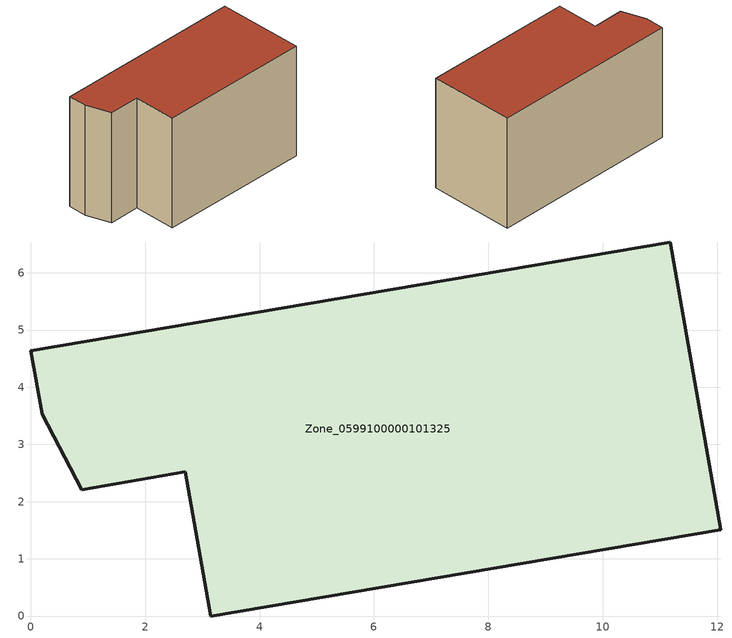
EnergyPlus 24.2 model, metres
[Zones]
Zone_0599100000101325
 floor ground (C_G): 3.15,0 2.71,2.52 0.89,2.21 0.2,3.53 0,4.63 11.19,6.54 12.06,1.51 z0
 wall outside (C_F): 2.71,2.52 3.15,0 12.06,1.51 11.19,6.54 0,4.63 0.2,3.53 0.89,2.21 2.71,2.52 z0:6.88
 roof outside (C_R): 0.89,2.21 2.71,2.52 3.15,0 12.06,1.51 11.19,6.54 0,4.63 0.2,3.53 z6.88
[BUILDING]
Pand.0599100000101325: North Axis=0; Terrain=City; Loads Convergence Tolerance Value=0.04; Temperature Convergence Tolerance Value=0.4; Solar Distribution=FullExterior; Maximum Number of Warmup Days=25; Minimum Number of Warmup Days=1
[Site:Location]
Rotterdam.The.Hague.AP_ZH_NLD Design_Conditions: Latitude=51.96; Longitude=4.45; Time Zone=1; Elevation=-4.5
[SITE:GROUNDTEMPERATURE:BUILDINGSURFACE]
18, 18, 18, 18, 18, 18, 18, 18, 18, 18, 18, 18
[MATERIAL] Thermal Absorptance=0.9; Solar Absorptance=0.7; Visible Absorptance=0.7
Name | Roughness | Thickness | Conductivity | Density | Specific Heat
G.TI.1946 | MediumSmooth | 0.15 | 1 | 540 | 1210
F.TI.1946 | Rough | 0.3 | 0.857143 | 1920 | 840
R.TI.1946 | MediumRough | 0.2 | 0.1 | 1500 | 1000
[CONSTRUCTION]
C_G: G.TI.1946
C_F: F.TI.1946
C_R: R.TI.1946
[ZONE]
Zone_0599100000101325: Type=1; Multiplier=1; Ceiling Height=Autocalculate; Volume=Autocalculate; Floor Area=autocalculate; Part of Total Floor Area=Yes
[ZONEINFILTRATION:DESIGNFLOWRATE]
Infil_Zone_0599100000101325: Zone or ZoneList or Space or SpaceList=Zone_0599100000101325; Schedule=AlwaysOn; Design Flow Rate Calculation Method=Flow/Area; Flow Rate per Floor Area=0.003; Constant Term Coefficient=1; Temperature Term Coefficient=0; Velocity Term Coefficient=0; Velocity Squared Term Coefficient=0
[HVACTEMPLATE:ZONE:IDEALLOADSAIRSYSTEM]
Zone_0599100000101325: Maximum Heating Supply Air Temperature=50; Minimum Cooling Supply Air Temperature=13; Maximum Heating Supply Air Humidity Ratio=0.0156; Minimum Cooling Supply Air Humidity Ratio=0.0077; Heating Limit=NoLimit; Cooling Limit=NoLimit; Dehumidification Control Type=ConstantSensibleHeatRatio; Cooling Sensible Heat Ratio=0.7; Dehumidification Setpoint=60; Humidification Control Type=None; Humidification Setpoint=30; Outdoor Air Method=None; Outdoor Air Flow Rate per Person=0.00944; Outdoor Air Flow Rate per Zone Floor Area=0; Outdoor Air Flow Rate per Zone=0; Demand Controlled Ventilation Type=None; Outdoor Air Economizer Type=NoEconomizer; Heat Recovery Type=None; Sensible Heat Recovery Effectiveness=0.7; Latent Heat Recovery Effectiveness=0.65
[ZONECONTROL:THERMOSTAT]
ThermostatControl_Zone_0599100000101325: Zone or ZoneList=Zone_0599100000101325; Control Type Schedule=DualSetpointControlType; Control 1=Thermostat_Zone_0599100000101325; Temperature Difference Between Cutout And Setpoint=0
[THERMOSTATSETPOINT:DUALSETPOINT]
Thermostat_Zone_0599100000101325: Heating Setpoint Temperature Schedule=HeatingSetpoint_Zone_0599100000101325; Cooling Setpoint Temperature Schedule=CoolingSetpoint_Zone_0599100000101325
[SCHEDULE:COMPACT]
HeatingSetpoint_Zone_0599100000101325: Through: 12/31, For: AllDays, Until: 24:00, 21
CoolingSetpoint_Zone_0599100000101325: Through: 12/31, For: AllDays, Until: 24:00, 24
DualSetpointControlType: Through: 12/31, For: AllDays, Until: 24:00, 4
AlwaysOn: Through: 12/31, For: AllDays, Until: 24:00, 1
